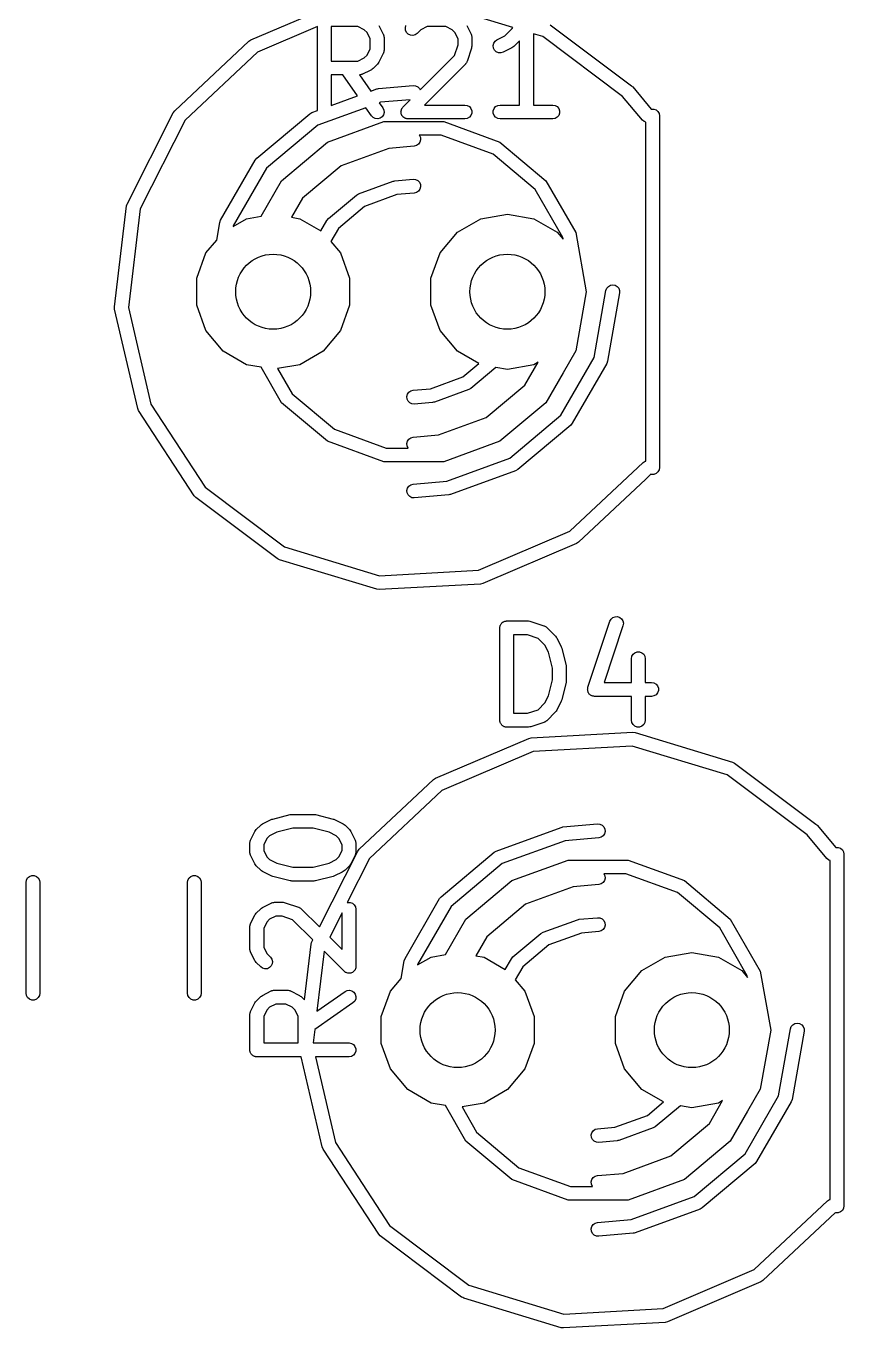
# Model space of a CAD drawing. Extents: x 0.2 to 51.4, y -0.6 to 33.
# Drawn here: x 34.55 to 43.42, y 0.27 to 14.38 of the extents above; entities that cross this region are included whole.
import ezdxf

# ---------------------------------------------------------------- set-up
doc = ezdxf.new("R2010")
doc.units = 0
doc.header["$MEASUREMENT"] = 0
doc.layers.add('BLACK', color=7, linetype='CONTINUOUS')

msp = doc.modelspace()

# ---------------------------------------------------------------- linework, layer by layer
at = {"layer": 'Black'}
for p, q in [((36.9893, 14.2278), (38.0033, 14.661)), ((39.8295, 14.3628), (39.1247, 14.5766)), ((40.234, 14.3922), (41.1161, 13.7306)), ((37.7107, 14.3729), (37.0604, 14.0951)), ((37.7107, 13.4627), (37.7107, 14.3729)), ((38.149, 14.3726), (37.8607, 14.3726)), ((37.8607, 14.3726), (37.8607, 13.9988)), ((38.2175, 14.3384), (38.149, 14.3726)), ((38.2479, 14.308), (38.2175, 14.3384)), ((38.2821, 14.2394), (38.2479, 14.308)), ((38.3766, 14.3859), (38.4242, 14.2907)), ((38.4242, 14.2907), (38.4255, 14.2865)), ((38.4255, 14.2865), (38.4276, 14.2828)), ((38.4276, 14.2828), (38.4291, 14.2741)), ((38.4291, 14.2741), (38.4317, 14.2657)), ((38.4317, 14.2657), (38.4314, 14.2614)), ((38.4314, 14.2614), (38.4321, 14.2571)), ((38.4321, 14.2571), (38.4321, 14.1143)), ((38.6634, 14.3589), (38.6701, 14.3841)), ((38.6657, 14.333), (38.6634, 14.3589)), ((38.6767, 14.3094), (38.6657, 14.333)), ((38.6951, 14.2909), (38.6767, 14.3094)), ((38.7187, 14.2799), (38.6951, 14.2909)), ((38.7446, 14.2777), (38.7187, 14.2799)), ((38.7698, 14.2844), (38.7446, 14.2777)), ((38.7911, 14.2993), (38.7698, 14.2844)), ((38.8301, 14.3384), (38.7911, 14.2993)), ((38.8987, 14.3726), (38.8301, 14.3384)), ((39.1013, 14.3726), (38.8987, 14.3726)), ((39.1699, 14.3384), (39.1013, 14.3726)), ((39.2003, 14.308), (39.1699, 14.3384)), ((39.2345, 14.2394), (39.2003, 14.308)), ((39.329, 14.3859), (39.3766, 14.2907)), ((39.3766, 14.2907), (39.3778, 14.2865)), ((39.3778, 14.2865), (39.38, 14.2828)), ((39.38, 14.2828), (39.3815, 14.2741)), ((39.3815, 14.2741), (39.384, 14.2657)), ((39.384, 14.2657), (39.3838, 14.2614)), ((39.3838, 14.2614), (39.3845, 14.2571)), ((39.3845, 14.2571), (39.3845, 14.1619)), ((39.6569, 14.229), (39.7413, 14.2712)), ((39.7413, 14.2712), (39.8227, 14.3525)), ((39.8227, 14.3525), (39.8295, 14.3628)), ((40.1546, 14.2643), (40.0512, 14.2956)), ((40.0512, 14.2956), (40.0512, 13.5226)), ((41.0192, 13.6158), (40.1546, 14.2643)), ((36.1627, 13.4597), (36.9675, 14.2136)), ((36.9675, 14.2136), (36.9893, 14.2278)), ((36.9675, 14.2136), (36.9675, 14.2136)), ((38.2479, 14.0635), (38.2821, 14.132)), ((38.2821, 14.132), (38.2821, 14.2394)), ((38.4317, 14.1057), (38.4291, 14.0973)), ((38.4321, 14.1143), (38.4314, 14.11)), ((38.4314, 14.11), (38.4317, 14.1057)), ((39.1964, 14.0596), (39.2345, 14.1741)), ((39.2345, 14.1741), (39.2345, 14.2394)), ((39.3807, 14.1382), (39.3331, 13.9953)), ((39.3824, 14.1501), (39.3807, 14.1382)), ((39.3845, 14.1619), (39.3824, 14.1501)), ((39.6156, 14.1664), (39.6217, 14.1917)), ((39.6186, 14.1405), (39.6156, 14.1664)), ((39.6302, 14.1172), (39.6186, 14.1405)), ((39.6217, 14.1917), (39.636, 14.2135)), ((39.6492, 14.0993), (39.6302, 14.1172)), ((39.636, 14.2135), (39.6569, 14.229)), ((39.8193, 14.1424), (39.724, 14.0948)), ((39.8289, 14.1496), (39.8193, 14.1424)), ((39.8387, 14.1565), (39.8289, 14.1496)), ((39.9012, 14.2189), (39.8387, 14.1565)), ((39.9012, 13.5226), (39.9012, 14.2189)), ((37.0604, 14.0951), (36.2749, 13.3593)), ((37.8607, 13.9988), (38.149, 13.9988)), ((38.149, 13.9988), (38.2175, 14.0331)), ((38.2175, 14.0331), (38.2479, 14.0635)), ((38.3626, 13.966), (38.3149, 13.9184)), ((38.3694, 13.9758), (38.3626, 13.966)), ((38.3766, 13.9855), (38.3694, 13.9758)), ((38.4242, 14.0807), (38.3766, 13.9855)), ((38.4255, 14.0849), (38.4242, 14.0807)), ((38.4276, 14.0886), (38.4255, 14.0849)), ((38.4291, 14.0973), (38.4276, 14.0886)), ((38.8229, 13.6861), (39.1964, 14.0596)), ((39.3149, 13.966), (38.8715, 13.5226)), ((39.3174, 13.9696), (39.3149, 13.966)), ((39.3207, 13.9724), (39.3174, 13.9696)), ((39.3248, 13.9801), (39.3207, 13.9724)), ((39.3299, 13.9874), (39.3248, 13.9801)), ((39.331, 13.9915), (39.3299, 13.9874)), ((39.3331, 13.9953), (39.331, 13.9915)), ((39.6731, 14.089), (39.6492, 14.0993)), ((39.6991, 14.0874), (39.6731, 14.089)), ((39.724, 14.0948), (39.6991, 14.0874)), ((37.8607, 13.8488), (37.8607, 13.5173)), ((37.9848, 13.8488), (37.8607, 13.8488)), ((38.1445, 13.6206), (37.9848, 13.8488)), ((38.1709, 13.8496), (38.1677, 13.849)), ((38.1677, 13.849), (38.2904, 13.6737)), ((38.1752, 13.8493), (38.1709, 13.8496)), ((38.1837, 13.8518), (38.1752, 13.8493)), ((38.1923, 13.8533), (38.1837, 13.8518)), ((38.1961, 13.8555), (38.1923, 13.8533)), ((38.2002, 13.8567), (38.1961, 13.8555)), ((38.2821, 13.8977), (38.2002, 13.8567)), ((38.2954, 13.9043), (38.2821, 13.8977)), ((38.3051, 13.9115), (38.2954, 13.9043)), ((38.3149, 13.9184), (38.3051, 13.9115)), ((38.2904, 13.6737), (38.3534, 13.6967)), ((38.3534, 13.6967), (38.3631, 13.6984)), ((38.3631, 13.6984), (38.3726, 13.7009)), ((38.3726, 13.7009), (38.7475, 13.7337)), ((38.7475, 13.7337), (38.7734, 13.7314)), ((38.7734, 13.7314), (38.797, 13.7204)), ((38.797, 13.7204), (38.8154, 13.702)), ((38.8154, 13.702), (38.8229, 13.6861)), ((41.1161, 13.7306), (41.122, 13.7244)), ((41.122, 13.7244), (41.1286, 13.7189)), ((41.1286, 13.7189), (41.3305, 13.4784)), ((37.8607, 13.5173), (38.1445, 13.6206)), ((38.3955, 13.5523), (38.3795, 13.5465)), ((38.3795, 13.5465), (38.4186, 13.4906)), ((38.7173, 13.5805), (38.3955, 13.5523)), ((38.6374, 13.5007), (38.7173, 13.5805)), ((41.2346, 13.3594), (41.0192, 13.6158)), ((35.6487, 12.4553), (36.1471, 13.4389)), ((36.1471, 13.4389), (36.1627, 13.4597)), ((37.0519, 12.9452), (37.6263, 13.4272)), ((37.6263, 13.4272), (37.6488, 13.4402)), ((37.6263, 13.4272), (37.6263, 13.4272)), ((37.6488, 13.4402), (37.7107, 13.4627)), ((38.1445, 13.461), (37.7126, 13.3038)), ((38.2335, 13.4934), (38.1445, 13.461)), ((38.2957, 13.4046), (38.2335, 13.4934)), ((38.3141, 13.3862), (38.2957, 13.4046)), ((38.4251, 13.4159), (38.4102, 13.3946)), ((38.4186, 13.4906), (38.4296, 13.467)), ((38.4319, 13.4411), (38.4251, 13.4159)), ((38.4296, 13.467), (38.4319, 13.4411)), ((38.6158, 13.4542), (38.6166, 13.4573)), ((38.6166, 13.4444), (38.6158, 13.4542)), ((38.6166, 13.4606), (38.62, 13.4699)), ((38.6166, 13.4573), (38.6166, 13.4606)), ((38.6166, 13.4346), (38.6166, 13.4444)), ((38.6177, 13.4315), (38.6166, 13.4346)), ((38.618, 13.4282), (38.6177, 13.4315)), ((38.6222, 13.4193), (38.618, 13.4282)), ((38.62, 13.4699), (38.6225, 13.4793)), ((38.6255, 13.4101), (38.6222, 13.4193)), ((38.6225, 13.4793), (38.6244, 13.482)), ((38.6244, 13.482), (38.6255, 13.4851)), ((38.6255, 13.4851), (38.6318, 13.4926)), ((38.6276, 13.4076), (38.6255, 13.4101)), ((38.629, 13.4046), (38.6276, 13.4076)), ((38.636, 13.3977), (38.629, 13.4046)), ((38.6318, 13.4926), (38.6374, 13.5007)), ((38.8715, 13.5226), (39.3095, 13.5226)), ((39.3095, 13.5226), (39.3352, 13.5181)), ((39.3352, 13.5181), (39.3577, 13.5051)), ((39.3577, 13.5051), (39.3745, 13.4851)), ((39.3745, 13.4101), (39.3577, 13.3902)), ((39.3745, 13.4851), (39.3834, 13.4606)), ((39.3834, 13.4346), (39.3745, 13.4101)), ((39.3834, 13.4606), (39.3834, 13.4346)), ((39.6166, 13.4606), (39.6255, 13.4851)), ((39.6166, 13.4346), (39.6166, 13.4606)), ((39.6255, 13.4101), (39.6166, 13.4346)), ((39.6255, 13.4851), (39.6423, 13.5051)), ((39.6423, 13.3902), (39.6255, 13.4101)), ((39.6423, 13.5051), (39.6648, 13.5181)), ((39.6648, 13.5181), (39.6905, 13.5226)), ((39.6905, 13.5226), (39.9012, 13.5226)), ((40.0512, 13.5226), (40.2619, 13.5226)), ((40.2619, 13.5226), (40.2876, 13.5181)), ((40.2876, 13.5181), (40.3101, 13.5051)), ((40.3101, 13.5051), (40.3269, 13.4851)), ((40.3269, 13.4101), (40.3101, 13.3902)), ((40.3269, 13.4851), (40.3358, 13.4606)), ((40.3358, 13.4346), (40.3269, 13.4101)), ((40.3358, 13.4606), (40.3358, 13.4346)), ((41.3305, 13.4784), (41.3318, 13.4789)), ((41.3318, 13.4789), (41.3578, 13.4789)), ((41.3578, 13.4789), (41.3823, 13.47)), ((41.3823, 13.47), (41.4023, 13.4532)), ((41.4023, 13.4532), (41.4153, 13.4307)), ((41.4153, 13.4307), (41.4198, 13.405)), ((41.4198, 13.405), (41.4198, 9.595)), ((36.2749, 13.3593), (35.7885, 12.3993)), ((37.7126, 13.3038), (37.1585, 12.8388)), ((37.8185, 13.1204), (38.4291, 13.3426)), ((38.3377, 13.3752), (38.3141, 13.3862)), ((38.3637, 13.3729), (38.3377, 13.3752)), ((38.3888, 13.3796), (38.3637, 13.3729)), ((38.4102, 13.3946), (38.3888, 13.3796)), ((38.4291, 13.3426), (39.0789, 13.3426)), ((38.6423, 13.3902), (38.636, 13.3977)), ((38.6451, 13.3885), (38.6423, 13.3902)), ((38.6475, 13.3862), (38.6451, 13.3885)), ((38.6563, 13.382), (38.6475, 13.3862)), ((38.6648, 13.3771), (38.6563, 13.382)), ((38.6681, 13.3766), (38.6648, 13.3771)), ((38.6711, 13.3752), (38.6681, 13.3766)), ((38.6808, 13.3743), (38.6711, 13.3752)), ((38.6905, 13.3726), (38.6808, 13.3743)), ((39.3095, 13.3726), (38.6905, 13.3726)), ((39.0789, 13.3426), (39.6895, 13.1204)), ((39.3352, 13.3771), (39.3095, 13.3726)), ((39.3577, 13.3902), (39.3352, 13.3771)), ((39.6648, 13.3771), (39.6423, 13.3902)), ((39.6905, 13.3726), (39.6648, 13.3771)), ((40.2619, 13.3726), (39.6905, 13.3726)), ((40.2876, 13.3771), (40.2619, 13.3726)), ((40.3101, 13.3902), (40.2876, 13.3771)), ((41.2545, 13.3427), (41.2346, 13.3594)), ((41.2698, 13.3371), (41.2545, 13.3427)), ((41.2698, 9.6652), (41.2698, 13.3371)), ((37.3207, 12.7027), (37.8185, 13.1204)), ((38.822, 13.1193), (38.807, 13.098)), ((39.0529, 13.1949), (38.8146, 13.1949)), ((38.8146, 13.1949), (38.8154, 13.194)), ((38.8154, 13.194), (38.8264, 13.1704)), ((38.8287, 13.1445), (38.822, 13.1193)), ((38.8264, 13.1704), (38.8287, 13.1445)), ((39.6145, 12.9905), (39.0529, 13.1949)), ((39.6895, 13.1204), (40.1873, 12.7027)), ((38.4837, 13.0521), (37.9666, 12.8639)), ((38.7605, 13.0763), (38.4837, 13.0521)), ((38.7857, 13.083), (38.7605, 13.0763)), ((38.807, 13.098), (38.7857, 13.083)), ((40.0724, 12.6063), (39.6145, 12.9905)), ((36.6603, 12.2759), (37.0352, 12.9253)), ((37.1585, 12.8388), (36.7968, 12.2124)), ((37.0352, 12.9253), (37.0519, 12.9452)), ((37.0519, 12.9452), (37.0519, 12.9452)), ((37.9666, 12.8639), (37.5476, 12.5123)), ((37.0987, 12.3183), (37.3207, 12.7027)), ((38.1568, 12.5603), (38.5299, 12.6961)), ((38.5299, 12.6961), (38.5395, 12.6978)), ((38.5395, 12.6978), (38.549, 12.7004)), ((38.549, 12.7004), (38.7475, 12.7177)), ((38.7475, 12.7177), (38.7734, 12.7154)), ((38.7734, 12.7154), (38.797, 12.7044)), ((38.797, 12.7044), (38.8154, 12.686)), ((40.1873, 12.7027), (40.5122, 12.1399)), ((38.1343, 12.5473), (38.1568, 12.5603)), ((38.7605, 12.5683), (38.5719, 12.5518)), ((38.7857, 12.575), (38.7605, 12.5683)), ((38.807, 12.59), (38.7857, 12.575)), ((38.822, 12.6113), (38.807, 12.59)), ((38.8154, 12.686), (38.8264, 12.6624)), ((38.8287, 12.6365), (38.822, 12.6113)), ((38.8264, 12.6624), (38.8287, 12.6365)), ((40.3713, 12.0886), (40.0724, 12.6063)), ((35.5093, 11.3356), (35.6412, 12.4303)), ((35.6412, 12.4304), (35.647, 12.4495)), ((35.6412, 12.4303), (35.6412, 12.4304)), ((35.647, 12.4495), (35.6487, 12.4553)), ((35.6487, 12.4553), (35.6487, 12.4553)), ((37.5476, 12.5123), (37.4287, 12.3064)), ((37.8302, 12.2922), (38.1343, 12.5473)), ((38.2206, 12.4239), (37.9368, 12.1858)), ((38.1343, 12.5473), (38.1343, 12.5473)), ((38.5719, 12.5518), (38.2206, 12.4239)), ((35.7885, 12.3993), (35.6598, 11.3308)), ((36.6513, 12.2514), (36.6603, 12.2759)), ((36.7957, 12.206), (36.9422, 12.2907)), ((36.9422, 12.2907), (37.0987, 12.3183)), ((37.4287, 12.3064), (37.5178, 12.2907)), ((37.5178, 12.2907), (37.7475, 12.158)), ((37.7475, 12.158), (37.8135, 12.2722)), ((37.8135, 12.2722), (37.8302, 12.2922)), ((37.8302, 12.2922), (37.8302, 12.2922)), ((39.2292, 12.1446), (39.4822, 12.2907)), ((39.4822, 12.2907), (39.77, 12.3414)), ((39.77, 12.3414), (40.0578, 12.2907)), ((40.0578, 12.2907), (40.3108, 12.1446)), ((36.6174, 12.0591), (36.6513, 12.2514)), ((36.7968, 12.2124), (36.7957, 12.206)), ((37.9368, 12.1858), (37.855, 12.0442)), ((39.0413, 11.9207), (39.2292, 12.1446)), ((40.3108, 12.1446), (40.3748, 12.0683)), ((40.5122, 12.1399), (40.6251, 11.5)), ((36.5013, 11.9207), (36.6174, 12.0591)), ((37.855, 12.0442), (37.9587, 11.9207)), ((40.3748, 12.0683), (40.3713, 12.0886)), ((36.4014, 11.6461), (36.5013, 11.9207)), ((37.9587, 11.9207), (38.0586, 11.6461)), ((38.9414, 11.6461), (39.0413, 11.9207)), ((36.4014, 11.3539), (36.4014, 11.6461)), ((38.0586, 11.6461), (38.0586, 11.3539)), ((38.9414, 11.3539), (38.9414, 11.6461)), ((40.8648, 11.5575), (40.8873, 11.5705)), ((40.8873, 11.5705), (40.913, 11.575)), ((40.913, 11.575), (40.9387, 11.5705)), ((40.9387, 11.5705), (40.9612, 11.5575)), ((40.6251, 11.5), (40.5122, 10.8601)), ((40.7112, 10.7876), (40.8391, 11.513)), ((40.8391, 11.513), (40.848, 11.5375)), ((40.848, 11.5375), (40.8648, 11.5575)), ((40.9869, 11.487), (40.8567, 10.7486)), ((40.9612, 11.5575), (40.978, 11.5375)), ((40.978, 11.5375), (40.9869, 11.513)), ((40.9869, 11.513), (40.9869, 11.487)), ((35.5107, 11.3096), (35.5093, 11.3356)), ((35.5093, 11.3356), (35.5093, 11.3356)), ((35.7612, 10.2358), (35.5107, 11.3096)), ((35.5107, 11.3096), (35.5107, 11.3096)), ((35.6598, 11.3308), (35.9043, 10.2827)), ((36.5013, 11.0793), (36.4014, 11.3539)), ((38.0586, 11.3539), (37.9587, 11.0793)), ((39.0413, 11.0793), (38.9414, 11.3539)), ((36.6892, 10.8554), (36.5013, 11.0793)), ((37.9587, 11.0793), (37.7708, 10.8554)), ((39.2292, 10.8554), (39.0413, 11.0793)), ((36.9422, 10.7093), (36.6892, 10.8554)), ((37.7708, 10.8554), (37.5178, 10.7093)), ((39.4609, 10.7217), (39.2292, 10.8554)), ((39.2874, 10.5761), (39.4609, 10.7217)), ((39.9604, 10.4877), (40.1036, 10.7358)), ((40.1036, 10.7358), (40.0578, 10.7093)), ((40.3495, 10.1612), (40.7112, 10.7876)), ((40.5122, 10.8601), (40.3748, 10.6221)), ((40.8477, 10.7241), (40.4728, 10.0747)), ((40.8567, 10.7486), (40.8477, 10.7241)), ((40.8477, 10.7241), (40.8477, 10.7241)), ((40.8477, 10.7241), (40.8477, 10.7241)), ((40.8567, 10.7486), (40.8567, 10.7486)), ((37.0987, 10.6817), (36.9422, 10.7093)), ((37.3207, 10.2973), (37.0987, 10.6817)), ((37.5178, 10.7093), (37.2778, 10.667)), ((37.2778, 10.667), (37.4356, 10.3937)), ((39.6453, 10.6806), (39.3737, 10.4527)), ((39.77, 10.6586), (39.6453, 10.6806)), ((40.0578, 10.7093), (39.77, 10.6586)), ((40.3748, 10.6221), (40.1873, 10.2973)), ((38.7475, 10.4317), (38.9361, 10.4482)), ((38.9361, 10.4482), (39.2874, 10.5761)), ((39.3512, 10.4397), (38.9781, 10.3039)), ((39.3737, 10.4527), (39.3512, 10.4397)), ((39.3512, 10.4397), (39.3512, 10.4397)), ((39.3737, 10.4527), (39.3737, 10.4527)), ((39.3737, 10.4527), (39.3737, 10.4527)), ((39.5414, 10.1361), (39.9604, 10.4877)), ((37.8185, 9.87962), (37.3207, 10.2973)), ((37.4356, 10.3937), (37.8935, 10.0095)), ((38.6793, 10.3635), (38.686, 10.3887)), ((38.6816, 10.3376), (38.6793, 10.3635)), ((38.6926, 10.314), (38.6816, 10.3376)), ((38.686, 10.3887), (38.701, 10.41)), ((38.711, 10.2956), (38.6926, 10.314)), ((38.701, 10.41), (38.7223, 10.425)), ((38.7223, 10.425), (38.7475, 10.4317)), ((38.959, 10.2997), (38.7605, 10.2823)), ((38.9685, 10.3022), (38.959, 10.2997)), ((38.9781, 10.3039), (38.9685, 10.3022)), ((40.1873, 10.2973), (39.6895, 9.87962)), ((35.7714, 10.2118), (35.7612, 10.2358)), ((35.7612, 10.2358), (35.7612, 10.2358)), ((36.3741, 9.2884), (35.7714, 10.2118)), ((35.9043, 10.2827), (36.4925, 9.38145)), ((38.7346, 10.2846), (38.711, 10.2956)), ((38.7605, 10.2823), (38.7346, 10.2846)), ((39.7954, 9.69621), (40.3495, 10.1612)), ((39.0243, 9.94794), (39.5414, 10.1361)), ((40.4561, 10.0548), (39.8817, 9.5728)), ((40.4728, 10.0747), (40.4561, 10.0548)), ((40.4561, 10.0548), (40.4561, 10.0548)), ((40.4561, 10.0548), (40.4561, 10.0548)), ((38.4291, 9.65737), (37.8185, 9.87962)), ((37.8935, 10.0095), (38.4551, 9.8051)), ((38.6793, 9.85554), (38.686, 9.8807)), ((38.686, 9.8807), (38.701, 9.90203)), ((38.701, 9.90203), (38.7223, 9.91697)), ((38.7223, 9.91697), (38.7475, 9.92372)), ((38.7475, 9.92372), (39.0243, 9.94794)), ((39.6895, 9.87962), (39.0789, 9.65737)), ((38.4551, 9.8051), (38.6934, 9.8051)), ((38.6816, 9.82959), (38.6793, 9.85554)), ((38.6926, 9.80598), (38.6816, 9.82959)), ((38.6934, 9.8051), (38.6926, 9.80598)), ((39.0789, 9.65737), (38.4291, 9.65737)), ((39.1125, 9.44766), (39.7954, 9.69621)), ((40.4476, 8.90493), (41.2427, 9.64974)), ((41.2427, 9.64974), (41.2645, 9.66397)), ((41.2645, 9.66397), (41.2698, 9.6652)), ((41.4198, 9.595), (41.4153, 9.56935)), ((39.8592, 9.55977), (39.1546, 9.30332)), ((39.8817, 9.5728), (39.8592, 9.55977)), ((41.2698, 9.46956), (40.5405, 8.78642)), ((41.3268, 9.52295), (41.2698, 9.46956)), ((41.3318, 9.52114), (41.3268, 9.52295)), ((41.3578, 9.52114), (41.3318, 9.52114)), ((41.3823, 9.53005), (41.3578, 9.52114)), ((41.4023, 9.54679), (41.3823, 9.53005)), ((41.4153, 9.56935), (41.4023, 9.54679)), ((36.4925, 9.38145), (37.3534, 8.73572)), ((38.6793, 9.34754), (38.686, 9.3727)), ((38.6816, 9.32159), (38.6793, 9.34754)), ((38.6926, 9.29798), (38.6816, 9.32159)), ((38.686, 9.3727), (38.701, 9.39403)), ((38.701, 9.39403), (38.7223, 9.40897)), ((38.7223, 9.40897), (38.7475, 9.41572)), ((38.7475, 9.41572), (39.1125, 9.44766)), ((36.3919, 9.26939), (36.3741, 9.2884)), ((37.274, 8.60779), (36.3919, 9.26939)), ((38.711, 9.27956), (38.6926, 9.29798)), ((38.7346, 9.26856), (38.711, 9.27956)), ((38.7605, 9.26629), (38.7346, 9.26856)), ((39.1354, 9.29909), (38.7605, 9.26629)), ((39.1449, 9.30162), (39.1354, 9.29909)), ((39.1546, 9.30332), (39.1449, 9.30162)), ((39.4579, 8.48217), (40.4476, 8.90493)), ((40.5187, 8.77218), (39.5047, 8.33904)), ((40.5405, 8.78642), (40.5187, 8.77218)), ((40.5187, 8.77218), (40.5187, 8.77218)), ((40.5187, 8.77218), (40.5187, 8.77218)), ((37.2858, 8.60183), (37.274, 8.60779)), ((37.274, 8.60779), (37.274, 8.60779)), ((37.274, 8.60779), (37.274, 8.60779)), ((37.3534, 8.73572), (38.3833, 8.42341)), ((37.2972, 8.59602), (37.2858, 8.60183)), ((38.3525, 8.27603), (37.2972, 8.59602)), ((37.2972, 8.59602), (37.2972, 8.59602)), ((37.2972, 8.59602), (37.2972, 8.59602)), ((38.3833, 8.42341), (39.4579, 8.48217)), ((39.4793, 8.33312), (38.3783, 8.27291)), ((39.5047, 8.33903), (39.4793, 8.33312)), ((39.5047, 8.33904), (39.5047, 8.33903)), ((39.5047, 8.33903), (39.5047, 8.33903)), ((38.3525, 8.27602), (38.3525, 8.27603)), ((38.3783, 8.27291), (38.3525, 8.27602)), ((39.697, 7.89512), (39.7012, 7.90015)), ((39.7012, 7.90015), (39.7045, 7.90583)), ((39.7045, 7.90583), (39.7095, 7.91005)), ((39.7095, 7.91005), (39.7137, 7.91507)), ((39.7137, 7.91507), (39.7194, 7.91835)), ((39.7194, 7.91835), (39.7244, 7.92257)), ((39.7244, 7.92257), (39.7306, 7.92482)), ((39.7306, 7.92482), (39.7363, 7.9281)), ((39.7363, 7.9281), (39.7427, 7.92924)), ((39.7427, 7.92924), (39.7489, 7.93148)), ((39.7489, 7.93148), (39.7554, 7.93148)), ((39.7554, 7.93148), (39.7619, 7.93262)), ((39.7619, 7.93262), (40, 7.93262)), ((40, 7.93262), (40.0118, 7.93053)), ((40.0118, 7.93053), (40.0237, 7.92877)), ((40.0237, 7.92877), (40.1666, 7.88115)), ((40.6431, 7.21467), (40.8812, 7.92896)), ((40.8812, 7.92896), (40.8936, 7.95186)), ((40.8936, 7.95186), (40.9131, 7.96914)), ((40.9131, 7.96914), (40.9373, 7.97872)), ((40.9373, 7.97872), (40.9634, 7.97943)), ((40.9634, 7.97943), (40.9881, 7.97119)), ((40.9881, 7.97119), (41.0085, 7.955)), ((41.0085, 7.955), (41.0221, 7.9328)), ((41.0221, 7.9328), (41.0274, 7.90729)), ((41.0274, 7.90729), (41.0235, 7.88152)), ((39.6869, 7.85762), (39.688, 7.86408)), ((39.6869, 6.85762), (39.6869, 7.85762)), ((39.688, 7.87064), (39.6903, 7.87681)), ((39.688, 7.86408), (39.688, 7.87064)), ((39.6903, 7.87681), (39.6914, 7.88327)), ((39.6914, 7.88327), (39.6947, 7.88895)), ((39.6947, 7.88895), (39.697, 7.89512)), ((39.9878, 7.78262), (39.8369, 7.78262)), ((39.8369, 7.78262), (39.8369, 6.93262)), ((40.1023, 7.74445), (39.9878, 7.78262)), ((40.1666, 7.88115), (40.1704, 7.87909)), ((40.1704, 7.87909), (40.1746, 7.87797)), ((40.1746, 7.87797), (40.1817, 7.87294)), ((40.1817, 7.87294), (40.1895, 7.86875)), ((40.1895, 7.86875), (40.1923, 7.86551)), ((40.1923, 7.86551), (40.1959, 7.86303)), ((40.1959, 7.86303), (40.2911, 7.7678)), ((40.2911, 7.7678), (40.298, 7.75795)), ((41.0235, 7.88152), (40.8183, 7.26595)), ((40.1765, 7.67034), (40.1023, 7.74445)), ((40.215, 7.59335), (40.1765, 7.67034)), ((40.298, 7.75795), (40.3052, 7.7483)), ((40.3052, 7.7483), (40.3528, 7.65307)), ((40.3528, 7.65307), (40.3551, 7.64521)), ((40.3551, 7.64521), (40.3585, 7.63771)), ((40.3585, 7.63771), (40.4061, 7.44724)), ((40.2583, 7.41981), (40.215, 7.59335)), ((41.1155, 7.52429), (41.12, 7.54994)), ((41.1155, 7.26595), (41.1155, 7.52429)), ((41.12, 7.54994), (41.133, 7.5725)), ((41.133, 7.5725), (41.153, 7.58924)), ((41.153, 7.58924), (41.1775, 7.59815)), ((41.1775, 7.59815), (41.2035, 7.59815)), ((41.2035, 7.59815), (41.228, 7.58924)), ((41.228, 7.58924), (41.2479, 7.5725)), ((41.2479, 7.5725), (41.261, 7.54994)), ((41.261, 7.54994), (41.2655, 7.52429)), ((41.2655, 7.52429), (41.2655, 7.26595)), ((40.2583, 7.29542), (40.2583, 7.41981)), ((40.4061, 7.44724), (40.4067, 7.43808)), ((40.4067, 7.43808), (40.4083, 7.42905)), ((40.4083, 7.42905), (40.4083, 7.28619)), ((40.215, 7.12189), (40.2583, 7.29542)), ((40.4061, 7.268), (40.3585, 7.07752)), ((40.4067, 7.27716), (40.4061, 7.268)), ((40.4083, 7.28619), (40.4067, 7.27716)), ((40.6393, 7.1889), (40.6404, 7.1964)), ((40.6404, 7.20398), (40.6423, 7.20919)), ((40.6404, 7.1964), (40.6404, 7.20398)), ((40.6423, 7.20919), (40.6431, 7.21467)), ((40.8183, 7.26595), (41.1155, 7.26595)), ((41.2655, 7.26595), (41.3333, 7.26595)), ((41.3333, 7.26595), (41.359, 7.26143)), ((41.359, 7.26143), (41.3815, 7.24841)), ((41.3815, 7.24841), (41.3983, 7.22845)), ((41.3983, 7.22845), (41.4072, 7.20398)), ((41.4072, 7.20398), (41.4072, 7.17793)), ((40.1765, 7.0449), (40.215, 7.12189)), ((40.3528, 7.06217), (40.3052, 6.96694)), ((40.3551, 7.07003), (40.3528, 7.06217)), ((40.3585, 7.07752), (40.3551, 7.07003)), ((40.6404, 7.18347), (40.6393, 7.1889)), ((40.6404, 7.17793), (40.6404, 7.18347)), ((40.643, 7.17081), (40.6404, 7.17793)), ((40.6445, 7.16339), (40.643, 7.17081)), ((40.6474, 7.15866), (40.6445, 7.16339)), ((40.6493, 7.15345), (40.6474, 7.15866)), ((40.6542, 7.14765), (40.6493, 7.15345)), ((40.6582, 7.14119), (40.6542, 7.14765)), ((40.6625, 7.13775), (40.6582, 7.14119)), ((40.6661, 7.1335), (40.6625, 7.13775)), ((40.6726, 7.12971), (40.6661, 7.1335)), ((40.6786, 7.125), (40.6726, 7.12971)), ((40.6838, 7.12325), (40.6786, 7.125)), ((40.6886, 7.12048), (40.6838, 7.12325)), ((40.6961, 7.11916), (40.6886, 7.12048)), ((40.7033, 7.11676), (40.6961, 7.11916)), ((40.7088, 7.11692), (40.7033, 7.11676)), ((40.7143, 7.11595), (40.7088, 7.11692)), ((41.1155, 7.11595), (40.7143, 7.11595)), ((41.1155, 6.85762), (41.1155, 7.11595)), ((41.3333, 7.11595), (41.2655, 7.11595)), ((41.2655, 7.11595), (41.2655, 6.85762)), ((41.359, 7.12048), (41.3333, 7.11595)), ((41.3815, 7.1335), (41.359, 7.12048)), ((41.3983, 7.15345), (41.3815, 7.1335)), ((41.4072, 7.17793), (41.3983, 7.15345)), ((39.8369, 6.93262), (39.9878, 6.93262)), ((39.9878, 6.93262), (40.1023, 6.97079)), ((40.1023, 6.97079), (40.1765, 7.0449)), ((40.2911, 6.94744), (40.1959, 6.85221)), ((40.298, 6.95729), (40.2911, 6.94744)), ((40.3052, 6.96694), (40.298, 6.95729)), ((39.688, 6.85116), (39.6869, 6.85762)), ((39.688, 6.8446), (39.688, 6.85116)), ((39.6903, 6.83843), (39.688, 6.8446)), ((39.6914, 6.83197), (39.6903, 6.83843)), ((39.6947, 6.82629), (39.6914, 6.83197)), ((39.697, 6.82012), (39.6947, 6.82629)), ((39.7012, 6.81509), (39.697, 6.82012)), ((39.7045, 6.80941), (39.7012, 6.81509)), ((39.7095, 6.80519), (39.7045, 6.80941)), ((39.7137, 6.80017), (39.7095, 6.80519)), ((39.7194, 6.79689), (39.7137, 6.80017)), ((39.7244, 6.79267), (39.7194, 6.79689)), ((39.7306, 6.79042), (39.7244, 6.79267)), ((39.7363, 6.78714), (39.7306, 6.79042)), ((39.7427, 6.786), (39.7363, 6.78714)), ((39.7489, 6.78376), (39.7427, 6.786)), ((39.7554, 6.78376), (39.7489, 6.78376)), ((39.7619, 6.78262), (39.7554, 6.78376)), ((40, 6.78262), (39.7619, 6.78262)), ((40.0118, 6.78471), (40, 6.78262)), ((40.0237, 6.78647), (40.0118, 6.78471)), ((40.1666, 6.83409), (40.0237, 6.78647)), ((40.1704, 6.83615), (40.1666, 6.83409)), ((40.1746, 6.83727), (40.1704, 6.83615)), ((40.1817, 6.8423), (40.1746, 6.83727)), ((40.1895, 6.84649), (40.1817, 6.8423)), ((40.1923, 6.84973), (40.1895, 6.84649)), ((40.1959, 6.85221), (40.1923, 6.84973)), ((41.12, 6.83197), (41.1155, 6.85762)), ((41.133, 6.80941), (41.12, 6.83197)), ((41.153, 6.79267), (41.133, 6.80941)), ((41.1775, 6.78376), (41.153, 6.79267)), ((41.2035, 6.78376), (41.1775, 6.78376)), ((41.228, 6.79267), (41.2035, 6.78376)), ((41.2479, 6.80941), (41.228, 6.79267)), ((41.261, 6.83197), (41.2479, 6.80941)), ((41.2655, 6.85762), (41.261, 6.83197)), ((38.9893, 6.22782), (40.0033, 6.66097)), ((40.0033, 6.66097), (40.0287, 6.66688)), ((40.0287, 6.66688), (41.1297, 6.72709)), ((41.1297, 6.72709), (41.1297, 6.72709)), ((41.1297, 6.72709), (41.1555, 6.72398)), ((41.1555, 6.72398), (41.1555, 6.72398)), ((41.1555, 6.72398), (42.2108, 6.40398)), ((40.0501, 6.51783), (39.0604, 6.09507)), ((41.1247, 6.5766), (40.0501, 6.51783)), ((42.1546, 6.26428), (41.1247, 6.5766)), ((42.2108, 6.40398), (42.234, 6.39221)), ((42.234, 6.39221), (43.1161, 5.73061)), ((38.1627, 5.45974), (38.9675, 6.21358)), ((38.9675, 6.21358), (38.9893, 6.22782)), ((38.9675, 6.21358), (38.9675, 6.21358)), ((43.0192, 5.61578), (42.1546, 6.26428)), ((39.0604, 6.09507), (38.2749, 5.35931)), ((37.2093, 5.78137), (37.2172, 5.78371)), ((37.2172, 5.78371), (37.2247, 5.78705)), ((37.2247, 5.78705), (37.4151, 5.83467)), ((37.4151, 5.83467), (37.4243, 5.83531)), ((37.4243, 5.83531), (37.4333, 5.83691)), ((37.4333, 5.83691), (37.6714, 5.83691)), ((37.6714, 5.83691), (37.6805, 5.83531)), ((37.6805, 5.83531), (37.6896, 5.83467)), ((37.6896, 5.83467), (37.8801, 5.78705)), ((37.8801, 5.78705), (37.8876, 5.78371)), ((37.8876, 5.78371), (37.8954, 5.78137)), ((36.9853, 5.55735), (37.0329, 5.65259)), ((37.0329, 5.65259), (37.0401, 5.66225)), ((37.0401, 5.66225), (37.047, 5.67208)), ((37.047, 5.67208), (37.0946, 5.7197)), ((37.0946, 5.7197), (37.1044, 5.72659)), ((37.1044, 5.72659), (37.1141, 5.73375)), ((37.1141, 5.73375), (37.2093, 5.78137)), ((37.269, 5.64352), (37.192, 5.60503)), ((37.4426, 5.68691), (37.269, 5.64352)), ((37.6622, 5.68691), (37.4426, 5.68691)), ((37.8357, 5.64352), (37.6622, 5.68691)), ((37.9127, 5.60503), (37.8357, 5.64352)), ((37.8954, 5.78137), (37.9907, 5.73375)), ((37.9907, 5.73375), (38.0003, 5.72659)), ((38.0003, 5.72659), (38.0102, 5.7197)), ((38.0102, 5.7197), (38.0578, 5.67208)), ((38.0578, 5.67208), (38.0647, 5.66225)), ((38.0647, 5.66225), (38.0718, 5.65259)), ((38.0718, 5.65259), (38.1195, 5.55735)), ((39.6488, 5.44023), (40.3534, 5.69668)), ((40.3534, 5.69668), (40.3631, 5.69838)), ((40.3631, 5.69838), (40.3726, 5.70092)), ((40.3726, 5.70092), (40.7475, 5.73372)), ((40.7475, 5.73372), (40.7734, 5.73145)), ((40.7734, 5.73145), (40.797, 5.72044)), ((40.797, 5.72044), (40.8154, 5.70202)), ((40.8154, 5.70202), (40.8264, 5.67841)), ((40.8287, 5.65246), (40.822, 5.6273)), ((40.8264, 5.67841), (40.8287, 5.65246)), ((43.1161, 5.73061), (43.122, 5.72436)), ((43.122, 5.72436), (43.1286, 5.71885)), ((43.1286, 5.71885), (43.3305, 5.47841)), ((36.9774, 5.52381), (36.9781, 5.52807)), ((36.9774, 5.42857), (36.9774, 5.52381)), ((36.9779, 5.53238), (36.9804, 5.54081)), ((36.9781, 5.52807), (36.9779, 5.53238)), ((36.9804, 5.54081), (36.9819, 5.54946)), ((36.9819, 5.54946), (36.9841, 5.55321)), ((36.9841, 5.55321), (36.9853, 5.55735)), ((37.1616, 5.57462), (37.1274, 5.50611)), ((37.1274, 5.50611), (37.1274, 5.44628)), ((37.192, 5.60503), (37.1616, 5.57462)), ((37.9431, 5.57462), (37.9127, 5.60503)), ((37.9774, 5.50611), (37.9431, 5.57462)), ((37.9774, 5.44628), (37.9774, 5.50611)), ((38.1195, 5.55735), (38.1207, 5.55321)), ((38.1207, 5.55321), (38.1229, 5.54946)), ((38.1229, 5.54946), (38.1244, 5.54081)), ((38.1244, 5.54081), (38.1269, 5.53239)), ((38.1269, 5.53239), (38.1266, 5.52807)), ((38.1266, 5.52807), (38.1274, 5.52381)), ((38.1274, 5.52381), (38.1274, 5.42857)), ((40.3955, 5.55235), (39.7126, 5.3038)), ((40.7605, 5.58429), (40.3955, 5.55235)), ((40.7857, 5.59103), (40.7605, 5.58429)), ((40.807, 5.60597), (40.7857, 5.59103)), ((40.822, 5.6273), (40.807, 5.60597)), ((43.2346, 5.35943), (43.0192, 5.61578)), ((36.9781, 5.42431), (36.9774, 5.42857)), ((36.9779, 5.42), (36.9781, 5.42431)), ((36.9804, 5.41158), (36.9779, 5.42)), ((36.9819, 5.40292), (36.9804, 5.41158)), ((36.9841, 5.39917), (36.9819, 5.40292)), ((36.9853, 5.39503), (36.9841, 5.39917)), ((37.0329, 5.29979), (36.9853, 5.39503)), ((37.1274, 5.44628), (37.1616, 5.37776)), ((37.1616, 5.37776), (37.192, 5.34735)), ((37.7311, 4.61783), (38.1471, 5.4389)), ((37.9127, 5.34735), (37.9431, 5.37776)), ((37.9431, 5.37776), (37.9774, 5.44628)), ((38.1195, 5.39503), (38.0718, 5.29979)), ((38.1207, 5.39917), (38.1195, 5.39503)), ((38.1229, 5.40292), (38.1207, 5.39917)), ((38.1244, 5.41158), (38.1229, 5.40292)), ((38.1269, 5.42), (38.1244, 5.41158)), ((38.1274, 5.42857), (38.1266, 5.42431)), ((38.1266, 5.42431), (38.1269, 5.42)), ((38.1471, 5.4389), (38.1627, 5.45974)), ((39.0519, 4.94524), (39.6263, 5.4272)), ((39.6263, 5.4272), (39.6488, 5.44023)), ((39.6263, 5.4272), (39.6263, 5.4272)), ((43.3305, 5.47841), (43.3318, 5.47886)), ((43.3318, 5.47886), (43.3578, 5.47886)), ((43.3578, 5.47886), (43.3823, 5.46995)), ((43.3823, 5.46995), (43.4023, 5.45321)), ((43.4023, 5.45321), (43.4153, 5.43065)), ((43.4153, 5.43065), (43.4198, 5.405)), ((43.4198, 5.405), (43.4198, 1.595)), ((37.0401, 5.29013), (37.0329, 5.29979)), ((37.047, 5.2803), (37.0401, 5.29013)), ((37.0946, 5.23268), (37.047, 5.2803)), ((37.1044, 5.2258), (37.0946, 5.23268)), ((37.1141, 5.21863), (37.1044, 5.2258)), ((37.192, 5.34735), (37.269, 5.30886)), ((37.269, 5.30886), (37.4426, 5.26548)), ((37.4426, 5.26548), (37.6622, 5.26548)), ((37.6622, 5.26548), (37.8357, 5.30886)), ((37.8357, 5.30886), (37.9127, 5.34735)), ((38.0003, 5.2258), (37.9907, 5.21863)), ((38.0102, 5.23268), (38.0003, 5.2258)), ((38.0578, 5.2803), (38.0102, 5.23268)), ((38.2749, 5.35931), (38.0325, 4.8809)), ((38.0647, 5.29013), (38.0578, 5.2803)), ((38.0718, 5.29979), (38.0647, 5.29013)), ((39.7126, 5.3038), (39.1585, 4.83883)), ((39.8185, 5.12038), (40.4291, 5.34263)), ((40.4291, 5.34263), (41.0789, 5.34263)), ((41.0789, 5.34263), (41.6895, 5.12038)), ((43.2545, 5.3427), (43.2346, 5.35943)), ((43.2698, 5.33715), (43.2545, 5.3427)), ((43.2698, 1.6652), (43.2698, 5.33715)), ((34.55, 5.1), (34.5545, 5.12565)), ((34.55, 3.9), (34.55, 5.1)), ((34.5545, 5.12565), (34.5675, 5.14821)), ((34.5675, 5.14821), (34.5875, 5.16495)), ((34.5875, 5.16495), (34.612, 5.17386)), ((34.612, 5.17386), (34.638, 5.17386)), ((34.638, 5.17386), (34.6625, 5.16495)), ((34.6625, 5.16495), (34.6825, 5.14821)), ((34.6825, 5.14821), (34.6955, 5.12565)), ((34.6955, 5.12565), (34.7, 5.1)), ((34.7, 5.1), (34.7, 3.9)), ((36.3, 5.1), (36.3045, 5.12565)), ((36.3, 3.9), (36.3, 5.1)), ((36.3045, 5.12565), (36.3175, 5.14821)), ((36.3175, 5.14821), (36.3375, 5.16495)), ((36.3375, 5.16495), (36.362, 5.17386)), ((36.362, 5.17386), (36.388, 5.17386)), ((36.388, 5.17386), (36.4125, 5.16495)), ((36.4125, 5.16495), (36.4325, 5.14821)), ((36.4325, 5.14821), (36.4455, 5.12565)), ((36.4455, 5.12565), (36.45, 5.1)), ((36.45, 5.1), (36.45, 3.9)), ((37.2093, 5.17101), (37.1141, 5.21863)), ((37.2172, 5.16868), (37.2093, 5.17101)), ((37.2247, 5.16533), (37.2172, 5.16868)), ((37.4151, 5.11772), (37.2247, 5.16533)), ((37.4243, 5.11707), (37.4151, 5.11772)), ((37.4333, 5.11548), (37.4243, 5.11707)), ((37.6714, 5.11548), (37.4333, 5.11548)), ((37.6805, 5.11707), (37.6714, 5.11548)), ((37.6896, 5.11772), (37.6805, 5.11707)), ((37.8801, 5.16533), (37.6896, 5.11772)), ((37.8876, 5.16868), (37.8801, 5.16533)), ((37.8954, 5.17101), (37.8876, 5.16868)), ((37.9774, 5.21198), (37.8954, 5.17101)), ((37.9907, 5.21863), (37.9774, 5.21198)), ((39.3207, 4.70269), (39.8185, 5.12038)), ((40.7857, 5.08303), (40.7605, 5.07629)), ((40.807, 5.09797), (40.7857, 5.08303)), ((40.822, 5.1193), (40.807, 5.09797)), ((41.0529, 5.1949), (40.8146, 5.1949)), ((40.8146, 5.1949), (40.8154, 5.19402)), ((40.8154, 5.19402), (40.8264, 5.17041)), ((40.8287, 5.14446), (40.822, 5.1193)), ((40.8264, 5.17041), (40.8287, 5.14446)), ((41.6145, 4.99047), (41.0529, 5.1949)), ((41.6895, 5.12038), (42.1873, 4.70269)), ((39.0352, 4.92528), (39.0519, 4.94523)), ((39.0519, 4.94523), (39.0519, 4.94524)), ((40.4837, 5.05206), (39.9666, 4.86385)), ((40.7605, 5.07629), (40.4837, 5.05206)), ((42.0724, 4.60627), (41.6145, 4.99047)), ((37.047, 4.76732), (37.0946, 4.81494)), ((37.0946, 4.81494), (37.1044, 4.82182)), ((37.1044, 4.82182), (37.1141, 4.82899)), ((37.1141, 4.82899), (37.2093, 4.87661)), ((37.2093, 4.87661), (37.2135, 4.87784)), ((37.2135, 4.87784), (37.2172, 4.88)), ((37.2172, 4.88), (37.2259, 4.88153)), ((37.2259, 4.88153), (37.2343, 4.88403)), ((37.2343, 4.88403), (37.2386, 4.88377)), ((37.2386, 4.88377), (37.2429, 4.88452)), ((37.2429, 4.88452), (37.3381, 4.88452)), ((37.3381, 4.88452), (37.3499, 4.88244)), ((37.3499, 4.88244), (37.3618, 4.88068)), ((37.3618, 4.88068), (37.5047, 4.83306)), ((37.5047, 4.83306), (37.5085, 4.831)), ((37.5085, 4.831), (37.5126, 4.82988)), ((37.5126, 4.82988), (37.5198, 4.82484)), ((37.5198, 4.82484), (37.5276, 4.82065)), ((37.5276, 4.82065), (37.5304, 4.81742)), ((37.5304, 4.81742), (37.534, 4.81494)), ((37.534, 4.81494), (37.7311, 4.61783)), ((38.0325, 4.8809), (38.0394, 4.88339)), ((38.0394, 4.88339), (38.0654, 4.88339)), ((38.0654, 4.88339), (38.0899, 4.87448)), ((38.0899, 4.87448), (38.1098, 4.85773)), ((38.1098, 4.85773), (38.1229, 4.83518)), ((38.1229, 4.83518), (38.1274, 4.80952)), ((38.1274, 4.80952), (38.1274, 4.19048)), ((38.6603, 4.27592), (39.0352, 4.92528)), ((39.1585, 4.83883), (38.7968, 4.21238)), ((39.9666, 4.86385), (39.5476, 4.51229)), ((36.9853, 4.65259), (37.0329, 4.74783)), ((37.0329, 4.74783), (37.0401, 4.75749)), ((37.0401, 4.75749), (37.047, 4.76732)), ((37.1616, 4.66986), (37.1274, 4.60134)), ((37.192, 4.70027), (37.1616, 4.66986)), ((37.2606, 4.73452), (37.192, 4.70027)), ((37.3259, 4.73452), (37.2606, 4.73452)), ((37.4404, 4.69635), (37.3259, 4.73452)), ((37.6598, 4.47704), (37.4404, 4.69635)), ((37.9774, 4.77205), (37.8427, 4.50623)), ((37.9774, 4.37154), (37.9774, 4.77205)), ((39.0987, 4.31826), (39.3207, 4.70269)), ((40.1568, 4.56034), (40.5299, 4.69611)), ((40.5299, 4.69611), (40.5395, 4.69781)), ((40.5395, 4.69781), (40.549, 4.70035)), ((40.549, 4.70035), (40.7475, 4.71772)), ((40.7475, 4.71772), (40.7734, 4.71545)), ((40.7734, 4.71545), (40.797, 4.70444)), ((40.797, 4.70444), (40.8154, 4.68602)), ((40.8154, 4.68602), (40.8264, 4.66241)), ((40.8264, 4.66241), (40.8287, 4.63646)), ((42.1873, 4.70269), (42.5122, 4.13994)), ((36.9774, 4.61905), (36.9781, 4.62331)), ((36.9774, 4.38095), (36.9774, 4.61905)), ((36.9779, 4.62762), (36.9804, 4.63604)), ((36.9781, 4.62331), (36.9779, 4.62762)), ((36.9804, 4.63604), (36.9819, 4.6447)), ((36.9819, 4.6447), (36.9841, 4.64845)), ((36.9841, 4.64845), (36.9853, 4.65259)), ((37.1274, 4.60134), (37.1274, 4.39866)), ((39.8302, 4.29216), (40.1343, 4.54732)), ((40.1343, 4.54732), (40.1568, 4.56034)), ((40.1343, 4.54732), (40.1343, 4.54732)), ((40.5719, 4.55178), (40.2206, 4.42391)), ((40.7605, 4.56829), (40.5719, 4.55178)), ((40.7857, 4.57503), (40.7605, 4.56829)), ((40.807, 4.58997), (40.7857, 4.57503)), ((40.822, 4.6113), (40.807, 4.58997)), ((40.8287, 4.63646), (40.822, 4.6113)), ((42.3713, 4.08863), (42.0724, 4.60627)), ((36.9781, 4.37669), (36.9774, 4.38095)), ((36.9779, 4.37238), (36.9781, 4.37669)), ((37.1274, 4.39866), (37.1616, 4.33014)), ((37.5686, 3.82795), (37.6412, 4.43035)), ((37.6412, 4.43035), (37.647, 4.44948)), ((37.6412, 4.43035), (37.6412, 4.43035)), ((37.647, 4.44948), (37.6487, 4.45528)), ((37.6487, 4.45528), (37.6598, 4.47704)), ((37.6487, 4.45528), (37.6487, 4.45528)), ((37.8427, 4.50623), (37.9774, 4.37154)), ((39.5476, 4.51229), (39.4287, 4.30636)), ((40.2206, 4.42391), (39.9368, 4.18576)), ((36.9804, 4.36396), (36.9779, 4.37238)), ((36.9819, 4.3553), (36.9804, 4.36396)), ((36.9841, 4.35156), (36.9819, 4.3553)), ((36.9853, 4.34741), (36.9841, 4.35156)), ((37.0329, 4.25217), (36.9853, 4.34741)), ((37.0401, 4.24252), (37.0329, 4.25217)), ((37.047, 4.23268), (37.0401, 4.24252)), ((37.0946, 4.18506), (37.047, 4.23268)), ((37.1616, 4.33014), (37.2007, 4.29113)), ((37.2007, 4.29113), (37.2156, 4.26979)), ((37.2156, 4.26979), (37.2223, 4.24463)), ((37.2223, 4.24463), (37.2201, 4.21868)), ((37.783, 4.35376), (37.7049, 3.70547)), ((37.9993, 4.13744), (37.783, 4.35376)), ((38.6174, 4.05906), (38.6513, 4.25144)), ((38.6513, 4.25144), (38.6603, 4.27592)), ((38.7957, 4.20604), (38.9422, 4.29066)), ((38.9422, 4.29066), (39.0987, 4.31826)), ((39.4287, 4.30636), (39.5178, 4.29066)), ((39.5178, 4.29066), (39.7475, 4.15801)), ((39.7475, 4.15801), (39.8135, 4.27221)), ((39.8135, 4.27221), (39.8302, 4.29216)), ((39.8302, 4.29216), (39.8302, 4.29216)), ((41.2292, 4.14455), (41.4822, 4.29066)), ((41.4822, 4.29066), (41.77, 4.3414)), ((41.77, 4.3414), (42.0578, 4.29066)), ((42.0578, 4.29066), (42.3108, 4.14455)), ((37.1159, 4.17012), (37.0946, 4.18506)), ((37.1411, 4.16338), (37.1159, 4.17012)), ((37.167, 4.16565), (37.1411, 4.16338)), ((37.1906, 4.17666), (37.167, 4.16565)), ((37.2091, 4.19508), (37.1906, 4.17666)), ((37.2201, 4.21868), (37.2091, 4.19508)), ((38.0074, 4.13182), (37.9993, 4.13744)), ((38.0149, 4.12552), (38.0074, 4.13182)), ((38.018, 4.1244), (38.0149, 4.12552)), ((38.0207, 4.1225), (38.018, 4.1244)), ((38.0302, 4.11997), (38.0207, 4.1225)), ((38.0394, 4.11662), (38.0302, 4.11997)), ((38.0427, 4.11662), (38.0394, 4.11662)), ((38.0458, 4.11576), (38.0427, 4.11662)), ((38.0556, 4.11662), (38.0458, 4.11576)), ((38.0654, 4.11662), (38.0556, 4.11662)), ((38.0685, 4.11774), (38.0654, 4.11662)), ((38.0718, 4.11803), (38.0685, 4.11774)), ((38.0807, 4.12218), (38.0718, 4.11803)), ((38.0899, 4.12552), (38.0807, 4.12218)), ((38.0924, 4.12764), (38.0899, 4.12552)), ((38.0954, 4.12904), (38.0924, 4.12764)), ((38.1023, 4.13598), (38.0954, 4.12904)), ((38.1098, 4.14227), (38.1023, 4.13598)), ((38.1115, 4.14512), (38.1098, 4.14227)), ((38.1138, 4.14746), (38.1115, 4.14512)), ((38.118, 4.15635), (38.1138, 4.14746)), ((38.1229, 4.16482), (38.118, 4.15635)), ((38.1234, 4.16807), (38.1229, 4.16482)), ((38.1248, 4.17106), (38.1234, 4.16807)), ((38.1257, 4.18083), (38.1248, 4.17106)), ((38.1274, 4.19048), (38.1257, 4.18083)), ((38.7968, 4.21238), (38.7957, 4.20604)), ((39.9368, 4.18576), (39.855, 4.04422)), ((41.0413, 3.9207), (41.2292, 4.14455)), ((42.3108, 4.14455), (42.3748, 4.06827)), ((42.5122, 4.13994), (42.6251, 3.5)), ((38.5013, 3.9207), (38.6174, 4.05906)), ((39.855, 4.04422), (39.9587, 3.9207)), ((42.3748, 4.06827), (42.3713, 4.08863)), ((34.5545, 3.87435), (34.55, 3.9)), ((34.5675, 3.85179), (34.5545, 3.87435)), ((34.5875, 3.83505), (34.5675, 3.85179)), ((34.612, 3.82614), (34.5875, 3.83505)), ((34.638, 3.82614), (34.612, 3.82614)), ((34.6625, 3.83505), (34.638, 3.82614)), ((34.6825, 3.85179), (34.6625, 3.83505)), ((34.6955, 3.87435), (34.6825, 3.85179)), ((34.7, 3.9), (34.6955, 3.87435)), ((36.3045, 3.87435), (36.3, 3.9)), ((36.3175, 3.85179), (36.3045, 3.87435)), ((36.3375, 3.83505), (36.3175, 3.85179)), ((36.362, 3.82614), (36.3375, 3.83505)), ((36.388, 3.82614), (36.362, 3.82614)), ((36.4125, 3.83505), (36.388, 3.82614)), ((36.4325, 3.85179), (36.4125, 3.83505)), ((36.4455, 3.87435), (36.4325, 3.85179)), ((36.45, 3.9), (36.4455, 3.87435)), ((37.0401, 3.80511), (37.047, 3.81494)), ((37.047, 3.81494), (37.0946, 3.86256)), ((37.0946, 3.86256), (37.1044, 3.86944)), ((37.1044, 3.86944), (37.1141, 3.87661)), ((37.1141, 3.87661), (37.2093, 3.92423)), ((37.2093, 3.92423), (37.2135, 3.92546)), ((37.2135, 3.92546), (37.2172, 3.92762)), ((37.2172, 3.92762), (37.2259, 3.92915)), ((37.2259, 3.92915), (37.2343, 3.93165)), ((37.2343, 3.93165), (37.2386, 3.93139)), ((37.2386, 3.93139), (37.2429, 3.93214)), ((37.2429, 3.93214), (37.3857, 3.93214)), ((37.3857, 3.93214), (37.39, 3.93139)), ((37.39, 3.93139), (37.3943, 3.93165)), ((37.3943, 3.93165), (37.4027, 3.92915)), ((37.4027, 3.92915), (37.4114, 3.92762)), ((37.4114, 3.92762), (37.4151, 3.92546)), ((37.4151, 3.92546), (37.4193, 3.92423)), ((37.4193, 3.92423), (37.5145, 3.87661)), ((37.5145, 3.87661), (37.5242, 3.86944)), ((37.5242, 3.86944), (37.534, 3.86256)), ((37.534, 3.86256), (37.5686, 3.82795)), ((37.7049, 3.70547), (38.0094, 3.91859)), ((38.0094, 3.91859), (38.033, 3.92959)), ((38.033, 3.92959), (38.0589, 3.93186)), ((38.0589, 3.93186), (38.0841, 3.92511)), ((38.0841, 3.92511), (38.1054, 3.91017)), ((38.1138, 3.81412), (38.0954, 3.7957)), ((38.1054, 3.91017), (38.1204, 3.88883)), ((38.1248, 3.83772), (38.1138, 3.81412)), ((38.1204, 3.88883), (38.1271, 3.86367)), ((38.1271, 3.86367), (38.1248, 3.83772)), ((38.4014, 3.64611), (38.5013, 3.9207)), ((39.9587, 3.9207), (40.0586, 3.64611)), ((40.9414, 3.64611), (41.0413, 3.9207)), ((36.9774, 3.66667), (36.9781, 3.67093)), ((36.9779, 3.67524), (36.9804, 3.68366)), ((36.9781, 3.67093), (36.9779, 3.67524)), ((36.9804, 3.68366), (36.9819, 3.69232)), ((36.9819, 3.69232), (36.9841, 3.69607)), ((36.9841, 3.69607), (36.9853, 3.70021)), ((36.9853, 3.70021), (37.0329, 3.79545)), ((37.0329, 3.79545), (37.0401, 3.80511)), ((37.1616, 3.71748), (37.1274, 3.64896)), ((37.192, 3.74789), (37.1616, 3.71748)), ((37.2606, 3.78214), (37.192, 3.74789)), ((37.368, 3.78214), (37.2606, 3.78214)), ((37.4365, 3.74789), (37.368, 3.78214)), ((37.4669, 3.71748), (37.4365, 3.74789)), ((37.5012, 3.64896), (37.4669, 3.71748)), ((38.0954, 3.7957), (37.6808, 3.50551)), ((36.9774, 3.28571), (36.9774, 3.66667)), ((37.1274, 3.64896), (37.1274, 3.36071)), ((37.5012, 3.36071), (37.5012, 3.64896)), ((38.4014, 3.35389), (38.4014, 3.64611)), ((40.0586, 3.64611), (40.0586, 3.35389)), ((40.9414, 3.35389), (40.9414, 3.64611)), ((42.8391, 3.51302), (42.848, 3.5375)), ((42.848, 3.5375), (42.8648, 3.55745)), ((42.8648, 3.55745), (42.8873, 3.57048)), ((42.8873, 3.57048), (42.913, 3.575)), ((42.913, 3.575), (42.9387, 3.57048)), ((42.9387, 3.57048), (42.9612, 3.55745)), ((42.9612, 3.55745), (42.978, 3.5375)), ((42.978, 3.5375), (42.9869, 3.51302)), ((37.6808, 3.50551), (37.6634, 3.36071)), ((42.6251, 3.5), (42.5122, 2.86006)), ((42.7112, 2.78763), (42.8391, 3.51302)), ((42.9869, 3.48698), (42.8567, 2.74856)), ((42.9869, 3.51302), (42.9869, 3.48698)), ((36.9785, 3.27926), (36.9774, 3.28571)), ((36.9785, 3.27269), (36.9785, 3.27926)), ((36.9808, 3.26652), (36.9785, 3.27269)), ((36.9819, 3.26006), (36.9808, 3.26652)), ((36.9852, 3.25438), (36.9819, 3.26006)), ((36.9874, 3.24821), (36.9852, 3.25438)), ((36.9916, 3.24319), (36.9874, 3.24821)), ((37.1274, 3.36071), (37.5012, 3.36071)), ((37.6634, 3.36071), (38.0524, 3.36071)), ((38.0524, 3.36071), (38.078, 3.35619)), ((38.078, 3.35619), (38.1006, 3.34317)), ((38.1006, 3.34317), (38.1173, 3.32321)), ((38.1173, 3.24821), (38.1006, 3.22826)), ((38.1173, 3.32321), (38.1262, 3.29874)), ((38.1262, 3.27269), (38.1173, 3.24821)), ((38.1262, 3.29874), (38.1262, 3.27269)), ((38.5013, 3.0793), (38.4014, 3.35389)), ((40.0586, 3.35389), (39.9587, 3.0793)), ((41.0413, 3.0793), (40.9414, 3.35389)), ((36.9949, 3.23751), (36.9916, 3.24319)), ((37, 3.23329), (36.9949, 3.23751)), ((37.0042, 3.22826), (37, 3.23329)), ((37.0099, 3.22498), (37.0042, 3.22826)), ((37.0149, 3.22076), (37.0099, 3.22498)), ((37.021, 3.21852), (37.0149, 3.22076)), ((37.0267, 3.21524), (37.021, 3.21852)), ((37.0332, 3.2141), (37.0267, 3.21524)), ((37.0394, 3.21185), (37.0332, 3.2141)), ((37.0459, 3.21185), (37.0394, 3.21185)), ((37.0524, 3.21071), (37.0459, 3.21185)), ((37.5338, 3.21071), (37.0524, 3.21071)), ((37.7612, 2.23576), (37.5338, 3.21071)), ((38.0524, 3.21071), (37.6878, 3.21071)), ((37.6878, 3.21071), (37.9043, 2.28271)), ((38.078, 3.21524), (38.0524, 3.21071)), ((38.1006, 3.22826), (38.078, 3.21524)), ((38.6892, 2.85545), (38.5013, 3.0793)), ((39.9587, 3.0793), (39.7708, 2.85545)), ((41.2292, 2.85545), (41.0413, 3.0793)), ((38.9422, 2.70934), (38.6892, 2.85545)), ((39.7708, 2.85545), (39.5178, 2.70934)), ((41.4609, 2.72165), (41.2292, 2.85545)), ((42.5122, 2.86006), (42.3748, 2.62214)), ((39.0987, 2.68174), (38.9422, 2.70934)), ((39.3207, 2.29731), (39.0987, 2.68174)), ((39.5178, 2.70934), (39.2778, 2.66703)), ((41.2874, 2.57609), (41.4609, 2.72165)), ((41.6453, 2.68058), (41.3737, 2.45268)), ((41.77, 2.6586), (41.6453, 2.68058)), ((42.0578, 2.70934), (41.77, 2.6586)), ((41.9604, 2.48771), (42.1036, 2.73583)), ((42.1036, 2.73583), (42.0578, 2.70934)), ((42.3495, 2.16117), (42.7112, 2.78763)), ((42.8477, 2.72408), (42.4728, 2.07472)), ((42.8567, 2.74856), (42.8477, 2.72408)), ((42.8477, 2.72408), (42.8477, 2.72408)), ((42.8477, 2.72408), (42.8477, 2.72408)), ((42.8567, 2.74856), (42.8567, 2.74856)), ((39.2778, 2.66703), (39.4356, 2.39373)), ((40.9361, 2.44822), (41.2874, 2.57609)), ((42.3748, 2.62214), (42.1873, 2.29731)), ((40.686, 2.3887), (40.701, 2.41003)), ((40.701, 2.41003), (40.7223, 2.42497)), ((40.7223, 2.42497), (40.7475, 2.43172)), ((40.7475, 2.43172), (40.9361, 2.44822)), ((41.3512, 2.43966), (40.9781, 2.30389)), ((41.3737, 2.45268), (41.3512, 2.43966)), ((41.3512, 2.43966), (41.3512, 2.43966)), ((41.3737, 2.45268), (41.3737, 2.45268)), ((41.3737, 2.45268), (41.3737, 2.45268)), ((41.5414, 2.13615), (41.9604, 2.48771)), ((37.9043, 2.28271), (38.4925, 1.38145)), ((39.8185, 1.87962), (39.3207, 2.29731)), ((39.4356, 2.39373), (39.8935, 2.00953)), ((40.6793, 2.36354), (40.686, 2.3887)), ((40.6816, 2.33759), (40.6793, 2.36354)), ((40.6926, 2.31398), (40.6816, 2.33759)), ((40.711, 2.29556), (40.6926, 2.31398)), ((40.7346, 2.28456), (40.711, 2.29556)), ((40.7605, 2.28229), (40.7346, 2.28456)), ((40.959, 2.29965), (40.7605, 2.28229)), ((40.9685, 2.30219), (40.959, 2.29965)), ((40.9781, 2.30389), (40.9685, 2.30219)), ((42.1873, 2.29731), (41.6895, 1.87962)), ((37.7714, 2.2118), (37.7612, 2.23576)), ((37.7612, 2.23576), (37.7612, 2.23576)), ((38.3741, 1.2884), (37.7714, 2.2118)), ((41.0243, 1.94794), (41.5414, 2.13615)), ((41.7954, 1.69621), (42.3495, 2.16117)), ((39.8935, 2.00953), (40.4551, 1.8051)), ((42.4561, 2.05477), (41.8817, 1.5728)), ((42.4728, 2.07472), (42.4561, 2.05477)), ((42.4561, 2.05477), (42.4561, 2.05477)), ((42.4561, 2.05477), (42.4561, 2.05477)), ((40.4291, 1.65737), (39.8185, 1.87962)), ((40.6793, 1.85554), (40.686, 1.8807)), ((40.6816, 1.82959), (40.6793, 1.85554)), ((40.686, 1.8807), (40.701, 1.90203)), ((40.701, 1.90203), (40.7223, 1.91697)), ((40.7223, 1.91697), (40.7475, 1.92372)), ((40.7475, 1.92372), (41.0243, 1.94794)), ((41.6895, 1.87962), (41.0789, 1.65737)), ((40.4551, 1.8051), (40.6934, 1.8051)), ((40.6926, 1.80598), (40.6816, 1.82959)), ((40.6934, 1.8051), (40.6926, 1.80598)), ((41.1125, 1.44766), (41.7954, 1.69621)), ((41.0789, 1.65737), (40.4291, 1.65737)), ((41.8592, 1.55977), (41.1546, 1.30332)), ((41.8817, 1.5728), (41.8592, 1.55977)), ((42.4476, 0.904931), (43.2427, 1.64974)), ((43.2427, 1.64974), (43.2645, 1.66397)), ((43.2645, 1.66397), (43.2698, 1.6652)), ((43.4153, 1.56935), (43.4023, 1.54679)), ((43.4198, 1.595), (43.4153, 1.56935)), ((40.7223, 1.40897), (40.7475, 1.41572)), ((40.7475, 1.41572), (41.1125, 1.44766)), ((43.2698, 1.46956), (42.5405, 0.786419)), ((43.3268, 1.52295), (43.2698, 1.46956)), ((43.3318, 1.52114), (43.3268, 1.52295)), ((43.3578, 1.52114), (43.3318, 1.52114)), ((43.3823, 1.53005), (43.3578, 1.52114)), ((43.4023, 1.54679), (43.3823, 1.53005)), ((38.3919, 1.26939), (38.3741, 1.2884)), ((38.4925, 1.38145), (39.3534, 0.735723)), ((40.6793, 1.34754), (40.686, 1.3727)), ((40.6816, 1.32159), (40.6793, 1.34754)), ((40.6926, 1.29798), (40.6816, 1.32159)), ((40.686, 1.3727), (40.701, 1.39403)), ((40.711, 1.27956), (40.6926, 1.29798)), ((40.701, 1.39403), (40.7223, 1.40897)), ((40.7346, 1.26856), (40.711, 1.27956)), ((41.1354, 1.29909), (40.7605, 1.26629)), ((41.1449, 1.30162), (41.1354, 1.29909)), ((41.1546, 1.30332), (41.1449, 1.30162)), ((39.274, 0.607792), (38.3919, 1.26939)), ((40.7605, 1.26629), (40.7346, 1.26856)), ((41.4579, 0.482171), (42.4476, 0.904931)), ((39.3534, 0.735723), (40.3833, 0.423406)), ((42.5187, 0.772181), (41.5047, 0.339036)), ((42.5405, 0.786419), (42.5187, 0.772183)), ((42.5187, 0.772183), (42.5187, 0.772182)), ((42.5187, 0.772182), (42.5187, 0.772181)), ((39.274, 0.607789), (39.274, 0.607792)), ((39.2858, 0.601825), (39.274, 0.607789)), ((39.274, 0.607789), (39.274, 0.607789)), ((39.2972, 0.596017), (39.2858, 0.601825)), ((39.2972, 0.596016), (39.2972, 0.596017)), ((40.3525, 0.276025), (39.2972, 0.596016)), ((39.2972, 0.596016), (39.2972, 0.596016)), ((40.3833, 0.423406), (41.4579, 0.482171)), ((41.4793, 0.333117), (40.3783, 0.272907)), ((41.5047, 0.339034), (41.4793, 0.333117)), ((41.5047, 0.339036), (41.5047, 0.339034)), ((41.5047, 0.339034), (41.5047, 0.339034)), ((40.3525, 0.276022), (40.3525, 0.276025)), ((40.3783, 0.272907), (40.3525, 0.276022))]:
    msp.add_line(p, q, dxfattribs=at)
for centre in [(37.23, 11.5), (39.77, 11.5), (39.23, 3.5), (41.77, 3.5)]:
    msp.add_circle(centre, 0.4064, dxfattribs=at)

doc.saveas('drawing.dxf')
